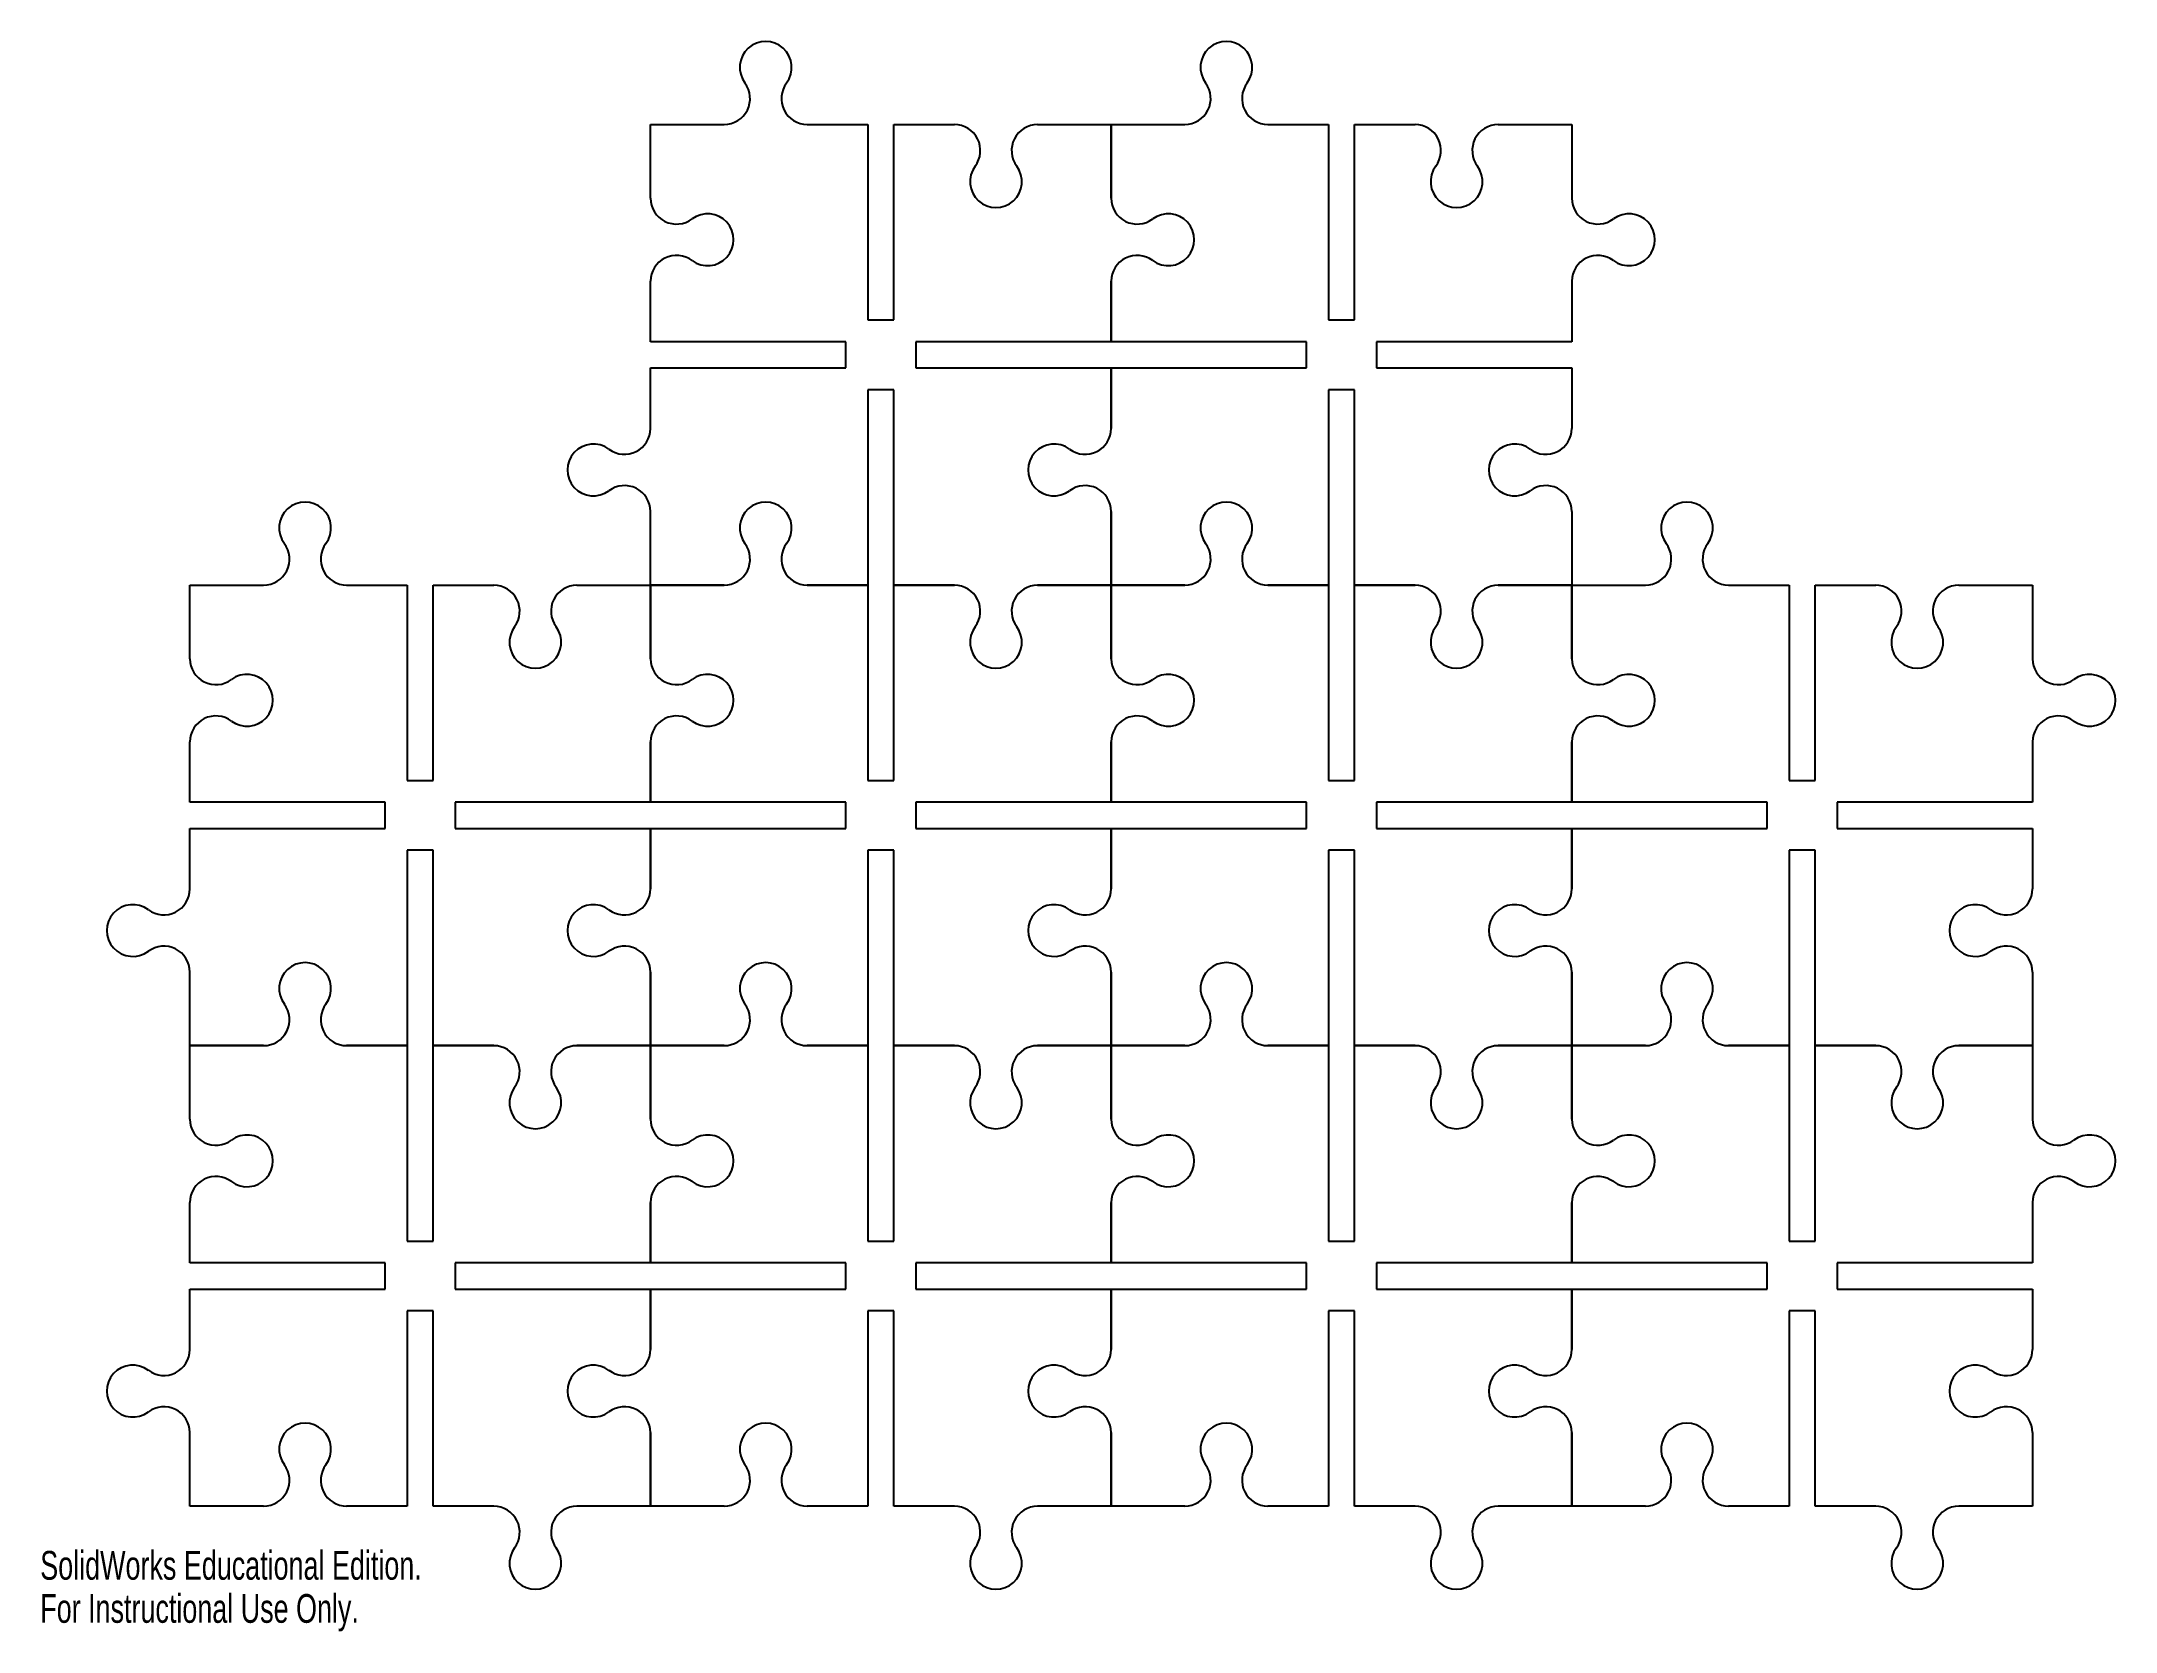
# Model space of a CAD drawing. Header units: inches. Extents: x 0 to 18.7, y 0 to 14.3.
import ezdxf

# ---------------------------------------------------------------- set-up
doc = ezdxf.new("R2010")
doc.units = ezdxf.units.IN
doc.header["$MEASUREMENT"] = 0
doc.styles.add('SLDTEXTSTYLE0', font='TXT', dxfattribs={"width": 0.7})

msp = doc.modelspace()

# ---------------------------------------------------------------- linework, layer by layer
at = {"color": 7, "linetype": 'Continuous'}
for p, q in [((5.508, 12.934), (5.508, 13.598)), ((5.508, 13.598), (6.172, 13.598)), ((6.922, 13.598), (7.468, 13.598)), ((7.468, 13.598), (7.468, 11.835)), ((7.704, 11.835), (7.704, 13.598)), ((7.704, 13.598), (8.25, 13.598)), ((9, 13.598), (9.665, 13.598)), ((9.665, 12.934), (9.665, 13.598)), ((9.665, 13.598), (10.329, 13.598)), ((9.665, 13.598), (9.665, 12.934)), ((11.079, 13.598), (11.625, 13.598)), ((11.625, 13.598), (11.625, 11.835)), ((11.861, 11.835), (11.861, 13.598)), ((11.861, 13.598), (12.407, 13.598)), ((13.157, 13.598), (13.821, 13.598)), ((13.821, 13.598), (13.821, 12.934)), ((5.508, 11.638), (5.508, 12.184)), ((9.665, 11.638), (9.665, 12.184)), ((9.665, 12.184), (9.665, 11.638)), ((13.821, 12.184), (13.821, 11.638)), ((7.468, 11.835), (7.586, 11.835)), ((7.586, 11.835), (7.704, 11.835)), ((11.625, 11.835), (11.743, 11.835)), ((11.743, 11.835), (11.861, 11.835)), ((7.271, 11.638), (5.508, 11.638)), ((7.271, 11.52), (7.271, 11.638)), ((9.665, 11.638), (7.901, 11.638)), ((7.901, 11.638), (7.901, 11.52)), ((11.428, 11.638), (9.665, 11.638)), ((11.428, 11.52), (11.428, 11.638)), ((13.821, 11.638), (12.058, 11.638)), ((12.058, 11.638), (12.058, 11.52)), ((7.271, 11.402), (7.271, 11.52)), ((7.901, 11.52), (7.901, 11.402)), ((11.428, 11.402), (11.428, 11.52)), ((12.058, 11.52), (12.058, 11.402)), ((5.508, 10.856), (5.508, 11.402)), ((5.508, 11.402), (7.271, 11.402)), ((7.901, 11.402), (9.665, 11.402)), ((9.665, 10.856), (9.665, 11.402)), ((9.665, 11.402), (11.428, 11.402)), ((9.665, 11.402), (9.665, 10.856)), ((12.058, 11.402), (13.821, 11.402)), ((13.821, 11.402), (13.821, 10.856)), ((7.586, 11.205), (7.468, 11.205)), ((7.468, 11.205), (7.468, 9.441)), ((7.704, 11.205), (7.586, 11.205)), ((7.704, 9.441), (7.704, 11.205)), ((11.743, 11.205), (11.625, 11.205)), ((11.625, 11.205), (11.625, 9.441)), ((11.861, 11.205), (11.743, 11.205)), ((11.861, 9.441), (11.861, 11.205)), ((5.508, 9.441), (5.508, 10.106)), ((9.665, 9.441), (9.665, 10.106)), ((9.665, 10.106), (9.665, 9.441)), ((13.821, 10.106), (13.821, 9.441)), ((1.351, 8.777), (1.351, 9.441)), ((1.351, 9.441), (2.015, 9.441)), ((2.765, 9.441), (3.311, 9.441)), ((3.311, 9.441), (3.311, 7.678)), ((3.547, 7.678), (3.547, 9.441)), ((3.547, 9.441), (4.093, 9.441)), ((4.843, 9.441), (5.508, 9.441)), ((5.508, 8.777), (5.508, 9.441)), ((5.508, 9.441), (6.172, 9.441)), ((6.172, 9.441), (5.508, 9.441)), ((5.508, 9.441), (5.508, 8.777)), ((6.922, 9.441), (7.468, 9.441)), ((7.468, 9.441), (6.922, 9.441)), ((7.468, 9.441), (7.468, 7.678)), ((7.704, 7.678), (7.704, 9.441)), ((7.704, 9.441), (8.25, 9.441)), ((8.25, 9.441), (7.704, 9.441)), ((9, 9.441), (9.665, 9.441)), ((9.665, 9.441), (9, 9.441)), ((10.329, 9.441), (9.665, 9.441)), ((9.665, 9.441), (9.665, 8.777)), ((9.665, 8.777), (9.665, 9.441)), ((9.665, 9.441), (10.329, 9.441)), ((11.625, 9.441), (11.079, 9.441)), ((11.079, 9.441), (11.625, 9.441)), ((11.625, 9.441), (11.625, 7.678)), ((12.407, 9.441), (11.861, 9.441)), ((11.861, 7.678), (11.861, 9.441)), ((11.861, 9.441), (12.407, 9.441)), ((13.821, 9.441), (13.157, 9.441)), ((13.157, 9.441), (13.821, 9.441)), ((13.821, 9.441), (13.821, 8.777)), ((13.821, 8.777), (13.821, 9.441)), ((13.821, 9.441), (14.486, 9.441)), ((15.236, 9.441), (15.782, 9.441)), ((15.782, 9.441), (15.782, 7.678)), ((16.018, 7.678), (16.018, 9.441)), ((16.018, 9.441), (16.564, 9.441)), ((17.314, 9.441), (17.978, 9.441)), ((17.978, 9.441), (17.978, 8.777)), ((1.351, 7.481), (1.351, 8.027)), ((5.508, 7.481), (5.508, 8.027)), ((5.508, 8.027), (5.508, 7.481)), ((9.665, 8.027), (9.665, 7.481)), ((9.665, 7.481), (9.665, 8.027)), ((13.821, 8.027), (13.821, 7.481)), ((13.821, 7.481), (13.821, 8.027)), ((17.978, 8.027), (17.978, 7.481)), ((3.311, 7.678), (3.429, 7.678)), ((3.429, 7.678), (3.547, 7.678)), ((7.468, 7.678), (7.586, 7.678)), ((7.586, 7.678), (7.704, 7.678)), ((11.625, 7.678), (11.743, 7.678)), ((11.743, 7.678), (11.861, 7.678)), ((15.782, 7.678), (15.9, 7.678)), ((15.9, 7.678), (16.018, 7.678)), ((3.114, 7.481), (1.351, 7.481)), ((3.114, 7.363), (3.114, 7.481)), ((3.114, 7.245), (3.114, 7.363)), ((5.508, 7.481), (3.744, 7.481)), ((3.744, 7.481), (3.744, 7.363)), ((3.744, 7.363), (3.744, 7.245)), ((7.271, 7.481), (5.508, 7.481)), ((7.271, 7.363), (7.271, 7.481)), ((7.271, 7.245), (7.271, 7.363)), ((9.665, 7.481), (7.901, 7.481)), ((7.901, 7.481), (7.901, 7.363)), ((7.901, 7.363), (7.901, 7.245)), ((11.428, 7.481), (9.665, 7.481)), ((11.428, 7.363), (11.428, 7.481)), ((11.428, 7.245), (11.428, 7.363)), ((13.821, 7.481), (12.058, 7.481)), ((12.058, 7.481), (12.058, 7.363)), ((12.058, 7.363), (12.058, 7.245)), ((15.585, 7.481), (13.821, 7.481)), ((15.585, 7.363), (15.585, 7.481)), ((15.585, 7.245), (15.585, 7.363)), ((17.978, 7.481), (16.215, 7.481)), ((16.215, 7.481), (16.215, 7.363)), ((16.215, 7.363), (16.215, 7.245)), ((1.351, 6.699), (1.351, 7.245)), ((1.351, 7.245), (3.114, 7.245)), ((3.744, 7.245), (5.508, 7.245)), ((5.508, 6.699), (5.508, 7.245)), ((5.508, 7.245), (7.271, 7.245)), ((5.508, 7.245), (5.508, 6.699)), ((7.901, 7.245), (9.665, 7.245)), ((9.665, 7.245), (9.665, 6.699)), ((9.665, 6.699), (9.665, 7.245)), ((9.665, 7.245), (11.428, 7.245)), ((12.058, 7.245), (13.821, 7.245)), ((13.821, 7.245), (13.821, 6.699)), ((13.821, 6.699), (13.821, 7.245)), ((13.821, 7.245), (15.585, 7.245)), ((16.215, 7.245), (17.978, 7.245)), ((17.978, 7.245), (17.978, 6.699)), ((3.429, 7.048), (3.311, 7.048)), ((3.311, 7.048), (3.311, 5.285)), ((3.547, 7.048), (3.429, 7.048)), ((3.547, 5.285), (3.547, 7.048)), ((7.586, 7.048), (7.468, 7.048)), ((7.468, 7.048), (7.468, 5.285)), ((7.704, 7.048), (7.586, 7.048)), ((7.704, 5.285), (7.704, 7.048)), ((11.743, 7.048), (11.625, 7.048)), ((11.625, 7.048), (11.625, 5.285)), ((11.861, 7.048), (11.743, 7.048)), ((11.861, 5.285), (11.861, 7.048)), ((15.9, 7.048), (15.782, 7.048)), ((15.782, 7.048), (15.782, 5.285)), ((16.018, 7.048), (15.9, 7.048)), ((16.018, 5.285), (16.018, 7.048)), ((1.351, 5.285), (1.351, 5.949)), ((5.508, 5.285), (5.508, 5.949)), ((5.508, 5.949), (5.508, 5.285)), ((9.665, 5.949), (9.665, 5.285)), ((9.665, 5.285), (9.665, 5.949)), ((13.821, 5.949), (13.821, 5.285)), ((13.821, 5.285), (13.821, 5.949)), ((17.978, 5.949), (17.978, 5.285)), ((1.351, 4.62), (1.351, 5.285)), ((1.351, 5.285), (2.015, 5.285)), ((2.015, 5.285), (1.351, 5.285)), ((2.765, 5.285), (3.311, 5.285)), ((3.311, 5.285), (2.765, 5.285)), ((3.311, 5.285), (3.311, 3.521)), ((3.547, 3.521), (3.547, 5.285)), ((3.547, 5.285), (4.093, 5.285)), ((4.093, 5.285), (3.547, 5.285)), ((4.843, 5.285), (5.508, 5.285)), ((5.508, 5.285), (4.843, 5.285)), ((5.508, 5.285), (5.508, 4.62)), ((5.508, 4.62), (5.508, 5.285)), ((5.508, 5.285), (6.172, 5.285)), ((6.172, 5.285), (5.508, 5.285)), ((6.922, 5.285), (7.468, 5.285)), ((7.468, 5.285), (6.922, 5.285)), ((7.468, 5.285), (7.468, 3.521)), ((7.704, 3.521), (7.704, 5.285)), ((7.704, 5.285), (8.25, 5.285)), ((8.25, 5.285), (7.704, 5.285)), ((9, 5.285), (9.665, 5.285)), ((9.665, 5.285), (9, 5.285)), ((9.665, 5.285), (9.665, 4.62)), ((9.665, 4.62), (9.665, 5.285)), ((9.665, 5.285), (10.329, 5.285)), ((10.329, 5.285), (9.665, 5.285)), ((11.079, 5.285), (11.625, 5.285)), ((11.625, 5.285), (11.079, 5.285)), ((11.625, 5.285), (11.625, 3.521)), ((11.861, 3.521), (11.861, 5.285)), ((11.861, 5.285), (12.407, 5.285)), ((12.407, 5.285), (11.861, 5.285)), ((13.157, 5.285), (13.821, 5.285)), ((13.821, 5.285), (13.157, 5.285)), ((13.821, 5.285), (13.821, 4.62)), ((14.486, 5.285), (13.821, 5.285)), ((13.821, 4.62), (13.821, 5.285)), ((13.821, 5.285), (14.486, 5.285)), ((15.782, 5.285), (15.236, 5.285)), ((15.236, 5.285), (15.782, 5.285)), ((15.782, 5.285), (15.782, 3.521)), ((16.564, 5.285), (16.018, 5.285)), ((16.018, 3.521), (16.018, 5.285)), ((16.018, 5.285), (16.564, 5.285)), ((17.978, 5.285), (17.314, 5.285)), ((17.314, 5.285), (17.978, 5.285)), ((17.978, 5.285), (17.978, 4.62)), ((1.351, 3.324), (1.351, 3.87)), ((5.508, 3.87), (5.508, 3.324)), ((5.508, 3.324), (5.508, 3.87)), ((9.665, 3.87), (9.665, 3.324)), ((9.665, 3.324), (9.665, 3.87)), ((13.821, 3.87), (13.821, 3.324)), ((13.821, 3.324), (13.821, 3.87)), ((17.978, 3.87), (17.978, 3.324)), ((3.311, 3.521), (3.429, 3.521)), ((3.429, 3.521), (3.547, 3.521)), ((7.468, 3.521), (7.586, 3.521)), ((7.586, 3.521), (7.704, 3.521)), ((11.625, 3.521), (11.743, 3.521)), ((11.743, 3.521), (11.861, 3.521)), ((15.782, 3.521), (15.9, 3.521)), ((15.9, 3.521), (16.018, 3.521)), ((3.114, 3.324), (1.351, 3.324)), ((3.114, 3.206), (3.114, 3.324)), ((3.114, 3.088), (3.114, 3.206)), ((5.508, 3.324), (3.744, 3.324)), ((3.744, 3.324), (3.744, 3.206)), ((3.744, 3.206), (3.744, 3.088)), ((7.271, 3.324), (5.508, 3.324)), ((7.271, 3.206), (7.271, 3.324)), ((7.271, 3.088), (7.271, 3.206)), ((9.665, 3.324), (7.901, 3.324)), ((7.901, 3.324), (7.901, 3.206)), ((7.901, 3.206), (7.901, 3.088)), ((11.428, 3.324), (9.665, 3.324)), ((11.428, 3.206), (11.428, 3.324)), ((11.428, 3.088), (11.428, 3.206)), ((13.821, 3.324), (12.058, 3.324)), ((12.058, 3.324), (12.058, 3.206)), ((12.058, 3.206), (12.058, 3.088)), ((15.585, 3.324), (13.821, 3.324)), ((15.585, 3.206), (15.585, 3.324)), ((15.585, 3.088), (15.585, 3.206)), ((17.978, 3.324), (16.215, 3.324)), ((16.215, 3.324), (16.215, 3.206)), ((16.215, 3.206), (16.215, 3.088)), ((1.351, 2.542), (1.351, 3.088)), ((1.351, 3.088), (3.114, 3.088)), ((3.744, 3.088), (5.508, 3.088)), ((5.508, 3.088), (5.508, 2.542)), ((5.508, 2.542), (5.508, 3.088)), ((5.508, 3.088), (7.271, 3.088)), ((7.901, 3.088), (9.665, 3.088)), ((9.665, 3.088), (9.665, 2.542)), ((9.665, 2.542), (9.665, 3.088)), ((9.665, 3.088), (11.428, 3.088)), ((12.058, 3.088), (13.821, 3.088)), ((13.821, 3.088), (13.821, 2.542)), ((13.821, 2.542), (13.821, 3.088)), ((13.821, 3.088), (15.585, 3.088)), ((16.215, 3.088), (17.978, 3.088)), ((17.978, 3.088), (17.978, 2.542)), ((3.429, 2.891), (3.311, 2.891)), ((3.311, 2.891), (3.311, 1.128)), ((3.547, 2.891), (3.429, 2.891)), ((3.547, 1.128), (3.547, 2.891)), ((7.586, 2.891), (7.468, 2.891)), ((7.468, 2.891), (7.468, 1.128)), ((7.704, 2.891), (7.586, 2.891)), ((7.704, 1.128), (7.704, 2.891)), ((11.743, 2.891), (11.625, 2.891)), ((11.625, 2.891), (11.625, 1.128)), ((11.861, 2.891), (11.743, 2.891)), ((11.861, 1.128), (11.861, 2.891)), ((15.9, 2.891), (15.782, 2.891)), ((15.782, 2.891), (15.782, 1.128)), ((16.018, 2.891), (15.9, 2.891)), ((16.018, 1.128), (16.018, 2.891)), ((1.351, 1.128), (1.351, 1.792)), ((5.508, 1.792), (5.508, 1.128)), ((5.508, 1.128), (5.508, 1.792)), ((9.665, 1.792), (9.665, 1.128)), ((9.665, 1.128), (9.665, 1.792)), ((13.821, 1.792), (13.821, 1.128)), ((13.821, 1.128), (13.821, 1.792)), ((17.978, 1.792), (17.978, 1.128)), ((2.015, 1.128), (1.351, 1.128)), ((3.311, 1.128), (2.765, 1.128)), ((4.093, 1.128), (3.547, 1.128)), ((5.508, 1.128), (4.843, 1.128)), ((6.172, 1.128), (5.508, 1.128)), ((7.468, 1.128), (6.922, 1.128)), ((8.25, 1.128), (7.704, 1.128)), ((9.665, 1.128), (9, 1.128)), ((10.329, 1.128), (9.665, 1.128)), ((11.625, 1.128), (11.079, 1.128)), ((12.407, 1.128), (11.861, 1.128)), ((13.821, 1.128), (13.157, 1.128)), ((14.486, 1.128), (13.821, 1.128)), ((15.782, 1.128), (15.236, 1.128)), ((16.564, 1.128), (16.018, 1.128)), ((17.978, 1.128), (17.314, 1.128))]:
    msp.add_line(p, q, dxfattribs=at)
for centre, start, end in [((6.547, 14.114), 323.1301, 216.8699), ((10.704, 14.114), 323.1301, 216.8699), ((6.172, 13.833), 270, 36.8699), ((6.922, 13.833), 143.1301, 270), ((10.329, 13.833), 270, 36.8699), ((11.079, 13.833), 143.1301, 270), ((8.25, 13.364), 323.1301, 90), ((9, 13.364), 90, 216.8699), ((12.407, 13.364), 323.1301, 90), ((13.157, 13.364), 90, 216.8699), ((8.625, 13.083), 143.1301, 36.8699), ((12.782, 13.083), 143.1301, 36.8699), ((5.742, 12.934), 180, 306.8699), ((9.899, 12.934), 180, 306.8699), ((9.899, 12.934), 180, 306.8699), ((14.056, 12.934), 180, 306.8699), ((6.023, 12.559), 233.1301, 126.8699), ((10.18, 12.559), 233.1301, 126.8699), ((10.18, 12.559), 233.1301, 126.8699), ((14.337, 12.559), 233.1301, 126.8699), ((5.742, 12.184), 53.1301, 180), ((9.899, 12.184), 53.1301, 180), ((9.899, 12.184), 53.1301, 180), ((14.056, 12.184), 53.1301, 180), ((4.992, 10.481), 53.1301, 306.8699), ((5.273, 10.856), 233.1301, 0), ((9.149, 10.481), 53.1301, 306.8699), ((9.149, 10.481), 53.1301, 306.8699), ((9.43, 10.856), 233.1301, 0), ((9.43, 10.856), 233.1301, 0), ((13.306, 10.481), 53.1301, 306.8699), ((13.587, 10.856), 233.1301, 0), ((5.273, 10.106), 0, 126.8699), ((9.43, 10.106), 0, 126.8699), ((9.43, 10.106), 0, 126.8699), ((13.587, 10.106), 0, 126.8699), ((2.39, 9.957), 323.1301, 216.8699), ((6.547, 9.957), 323.1301, 216.8699), ((6.547, 9.957), 323.1301, 216.8699), ((10.704, 9.957), 323.1301, 216.8699), ((10.704, 9.957), 323.1301, 216.8699), ((14.861, 9.957), 323.1301, 216.8699), ((2.015, 9.676), 270, 36.8699), ((2.765, 9.676), 143.1301, 270), ((6.172, 9.676), 270, 36.8699), ((6.172, 9.676), 270, 36.8699), ((6.922, 9.676), 143.1301, 270), ((6.922, 9.676), 143.1301, 270), ((10.329, 9.676), 270, 36.8699), ((10.329, 9.676), 270, 36.8699), ((11.079, 9.676), 143.1301, 270), ((11.079, 9.676), 143.1301, 270), ((14.486, 9.676), 270, 36.8699), ((15.236, 9.676), 143.1301, 270), ((4.093, 9.207), 323.1301, 90), ((4.843, 9.207), 90, 216.8699), ((8.25, 9.207), 323.1301, 90), ((8.25, 9.207), 323.1301, 90), ((9, 9.207), 90, 216.8699), ((9, 9.207), 90, 216.8699), ((12.407, 9.207), 323.1301, 90), ((12.407, 9.207), 323.1301, 90), ((13.157, 9.207), 90, 216.8699), ((13.157, 9.207), 90, 216.8699), ((16.564, 9.207), 323.1301, 90), ((17.314, 9.207), 90, 216.8699), ((4.468, 8.926), 143.1301, 36.8699), ((8.625, 8.926), 143.1301, 36.8699), ((8.625, 8.926), 143.1301, 36.8699), ((12.782, 8.926), 143.1301, 36.8699), ((12.782, 8.926), 143.1301, 36.8699), ((16.939, 8.926), 143.1301, 36.8699), ((1.585, 8.777), 180, 306.8699), ((1.866, 8.402), 233.1301, 126.8699), ((5.742, 8.777), 180, 306.8699), ((5.742, 8.777), 180, 306.8699), ((6.023, 8.402), 233.1301, 126.8699), ((6.023, 8.402), 233.1301, 126.8699), ((9.899, 8.777), 180, 306.8699), ((9.899, 8.777), 180, 306.8699), ((10.18, 8.402), 233.1301, 126.8699), ((10.18, 8.402), 233.1301, 126.8699), ((14.056, 8.777), 180, 306.8699), ((14.056, 8.777), 180, 306.8699), ((14.337, 8.402), 233.1301, 126.8699), ((14.337, 8.402), 233.1301, 126.8699), ((18.213, 8.777), 180, 306.8699), ((18.494, 8.402), 233.1301, 126.8699), ((1.585, 8.027), 53.1301, 180), ((5.742, 8.027), 53.1301, 180), ((5.742, 8.027), 53.1301, 180), ((9.899, 8.027), 53.1301, 180), ((9.899, 8.027), 53.1301, 180), ((14.056, 8.027), 53.1301, 180), ((14.056, 8.027), 53.1301, 180), ((18.213, 8.027), 53.1301, 180), ((0.835, 6.324), 53.1301, 306.8699), ((1.116, 6.699), 233.1301, 0), ((4.992, 6.324), 53.1301, 306.8699), ((4.992, 6.324), 53.1301, 306.8699), ((5.273, 6.699), 233.1301, 0), ((5.273, 6.699), 233.1301, 0), ((9.149, 6.324), 53.1301, 306.8699), ((9.149, 6.324), 53.1301, 306.8699), ((9.43, 6.699), 233.1301, 0), ((9.43, 6.699), 233.1301, 0), ((13.306, 6.324), 53.1301, 306.8699), ((13.306, 6.324), 53.1301, 306.8699), ((13.587, 6.699), 233.1301, 0), ((13.587, 6.699), 233.1301, 0), ((17.463, 6.324), 53.1301, 306.8699), ((17.744, 6.699), 233.1301, 0), ((1.116, 5.949), 0, 126.8699), ((5.273, 5.949), 0, 126.8699), ((5.273, 5.949), 0, 126.8699), ((9.43, 5.949), 0, 126.8699), ((9.43, 5.949), 0, 126.8699), ((13.587, 5.949), 0, 126.8699), ((13.587, 5.949), 0, 126.8699), ((17.744, 5.949), 0, 126.8699), ((2.39, 5.8), 323.1301, 216.8699), ((2.39, 5.8), 323.1301, 216.8699), ((6.547, 5.8), 323.1301, 216.8699), ((6.547, 5.8), 323.1301, 216.8699), ((10.704, 5.8), 323.1301, 216.8699), ((10.704, 5.8), 323.1301, 216.8699), ((14.861, 5.8), 323.1301, 216.8699), ((14.861, 5.8), 323.1301, 216.8699), ((2.015, 5.519), 270, 36.8699), ((2.015, 5.519), 270, 36.8699), ((2.765, 5.519), 143.1301, 270), ((2.765, 5.519), 143.1301, 270), ((6.172, 5.519), 270, 36.8699), ((6.172, 5.519), 270, 36.8699), ((6.922, 5.519), 143.1301, 270), ((6.922, 5.519), 143.1301, 270), ((10.329, 5.519), 270, 36.8699), ((10.329, 5.519), 270, 36.8699), ((11.079, 5.519), 143.1301, 270), ((11.079, 5.519), 143.1301, 270), ((14.486, 5.519), 270, 36.8699), ((14.486, 5.519), 270, 36.8699), ((15.236, 5.519), 143.1301, 270), ((15.236, 5.519), 143.1301, 270), ((4.093, 5.05), 323.1301, 90), ((4.093, 5.05), 323.1301, 90), ((4.843, 5.05), 90, 216.8699), ((4.843, 5.05), 90, 216.8699), ((8.25, 5.05), 323.1301, 90), ((8.25, 5.05), 323.1301, 90), ((9, 5.05), 90, 216.8699), ((9, 5.05), 90, 216.8699), ((12.407, 5.05), 323.1301, 90), ((12.407, 5.05), 323.1301, 90), ((13.157, 5.05), 90, 216.8699), ((13.157, 5.05), 90, 216.8699), ((16.564, 5.05), 323.1301, 90), ((16.564, 5.05), 323.1301, 90), ((17.314, 5.05), 90, 216.8699), ((17.314, 5.05), 90, 216.8699), ((4.468, 4.769), 143.1301, 36.8699), ((4.468, 4.769), 143.1301, 36.8699), ((8.625, 4.769), 143.1301, 36.8699), ((8.625, 4.769), 143.1301, 36.8699), ((12.782, 4.769), 143.1301, 36.8699), ((12.782, 4.769), 143.1301, 36.8699), ((16.939, 4.769), 143.1301, 36.8699), ((16.939, 4.769), 143.1301, 36.8699), ((1.585, 4.62), 180, 306.8699), ((5.742, 4.62), 180, 306.8699), ((5.742, 4.62), 180, 306.8699), ((9.899, 4.62), 180, 306.8699), ((9.899, 4.62), 180, 306.8699), ((14.056, 4.62), 180, 306.8699), ((14.056, 4.62), 180, 306.8699), ((18.213, 4.62), 180, 306.8699), ((1.866, 4.245), 233.1301, 126.8699), ((6.023, 4.245), 233.1301, 126.8699), ((6.023, 4.245), 233.1301, 126.8699), ((10.18, 4.245), 233.1301, 126.8699), ((10.18, 4.245), 233.1301, 126.8699), ((14.337, 4.245), 233.1301, 126.8699), ((14.337, 4.245), 233.1301, 126.8699), ((18.494, 4.245), 233.1301, 126.8699), ((1.585, 3.87), 53.1301, 180), ((5.742, 3.87), 53.1301, 180), ((5.742, 3.87), 53.1301, 180), ((9.899, 3.87), 53.1301, 180), ((9.899, 3.87), 53.1301, 180), ((14.056, 3.87), 53.1301, 180), ((14.056, 3.87), 53.1301, 180), ((18.213, 3.87), 53.1301, 180), ((1.116, 2.542), 233.1301, 0), ((5.273, 2.542), 233.1301, 0), ((5.273, 2.542), 233.1301, 0), ((9.43, 2.542), 233.1301, 0), ((9.43, 2.542), 233.1301, 0), ((13.587, 2.542), 233.1301, 0), ((13.587, 2.542), 233.1301, 0), ((17.744, 2.542), 233.1301, 0), ((0.835, 2.167), 53.1301, 306.8699), ((4.992, 2.167), 53.1301, 306.8699), ((4.992, 2.167), 53.1301, 306.8699), ((9.149, 2.167), 53.1301, 306.8699), ((9.149, 2.167), 53.1301, 306.8699), ((13.306, 2.167), 53.1301, 306.8699), ((13.306, 2.167), 53.1301, 306.8699), ((17.463, 2.167), 53.1301, 306.8699), ((1.116, 1.792), 0, 126.8699), ((2.39, 1.643), 323.1301, 216.8699), ((5.273, 1.792), 0, 126.8699), ((5.273, 1.792), 0, 126.8699), ((6.547, 1.643), 323.1301, 216.8699), ((9.43, 1.792), 0, 126.8699), ((9.43, 1.792), 0, 126.8699), ((10.704, 1.643), 323.1301, 216.8699), ((13.587, 1.792), 0, 126.8699), ((13.587, 1.792), 0, 126.8699), ((14.861, 1.643), 323.1301, 216.8699), ((17.744, 1.792), 0, 126.8699), ((2.015, 1.362), 270, 36.8699), ((2.765, 1.362), 143.1301, 270), ((6.172, 1.362), 270, 36.8699), ((6.922, 1.362), 143.1301, 270), ((10.329, 1.362), 270, 36.8699), ((11.079, 1.362), 143.1301, 270), ((14.486, 1.362), 270, 36.8699), ((15.236, 1.362), 143.1301, 270), ((4.093, 0.893), 323.1301, 90), ((4.843, 0.893), 90, 216.8699), ((8.25, 0.893), 323.1301, 90), ((9, 0.893), 90, 216.8699), ((12.407, 0.893), 323.1301, 90), ((13.157, 0.893), 90, 216.8699), ((16.564, 0.893), 323.1301, 90), ((17.314, 0.893), 90, 216.8699), ((4.468, 0.612), 143.1301, 36.8699), ((8.625, 0.612), 143.1301, 36.8699), ((12.782, 0.612), 143.1301, 36.8699), ((16.939, 0.612), 143.1301, 36.8699)]:
    msp.add_arc(centre, 0.234, start, end, dxfattribs=at)

# ---------------------------------------------------------------- texts
at = {"color": 7, "linetype": 'Continuous', "char_height": 0.2595, "attachment_point": 1, "style": 'SLDTEXTSTYLE0'}
for s, insert in [('SolidWorks Educational Edition.', (0, 0.724)), ('For Instructional Use Only.', (0, 0.335))]:
    msp.add_mtext(s, dxfattribs=dict(at, insert=insert))

doc.saveas('drawing.dxf')
